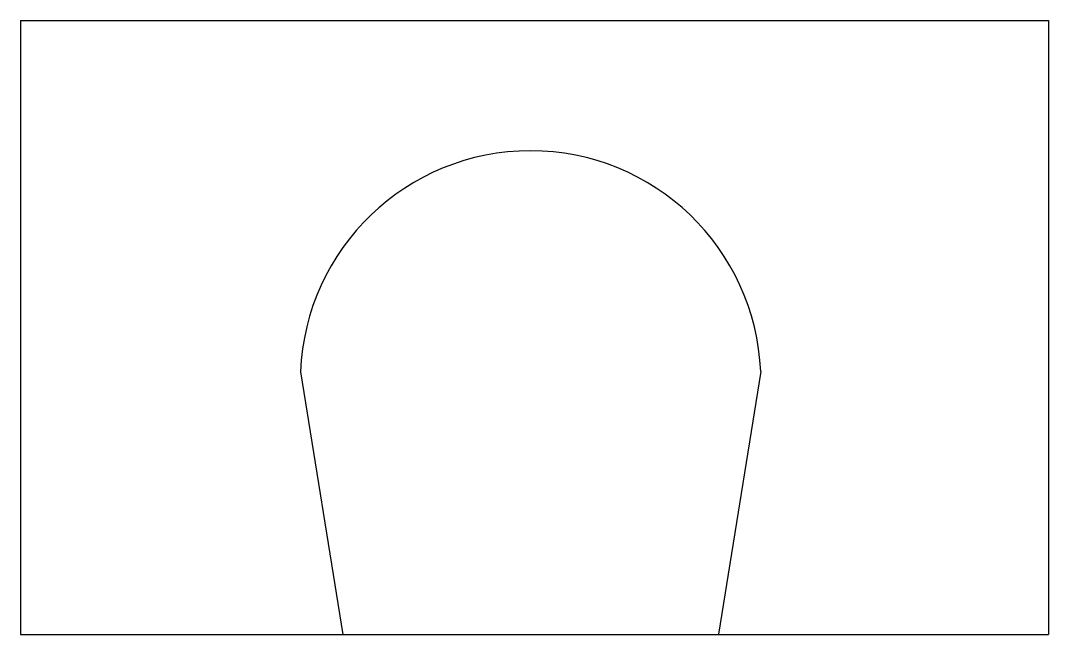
# Model space of a CAD drawing. Extents: x -25.4 to 41.6, y -19.2 to 20.8.
import ezdxf

# ---------------------------------------------------------------- set-up
doc = ezdxf.new("R2010")
doc.units = 0
doc.header["$MEASUREMENT"] = 0
doc.layers.add('MODELSKETCH_VISIBLE', color=7, linetype='CONTINUOUS')

msp = doc.modelspace()

# ---------------------------------------------------------------- linework, layer by layer
at = {"layer": 'MODELSKETCH_VISIBLE'}
for p, q in [((-25.446, 20.752), (41.554, 20.752)), ((-25.446, 20.752), (-25.446, -19.248)), ((41.554, 20.752), (41.554, -19.248)), ((-7.2, -2.136), (-4.45, -19.248)), ((22.8, -2.125), (20.05, -19.231)), ((-25.446, -19.248), (41.554, -19.248)), ((-4.45, -19.248), (20.05, -19.231))]:
    msp.add_line(p, q, dxfattribs=at)
msp.add_arc((7.8, -2.743), 15.013, 2.35894, 177.68106, dxfattribs=at)

doc.saveas('drawing.dxf')
